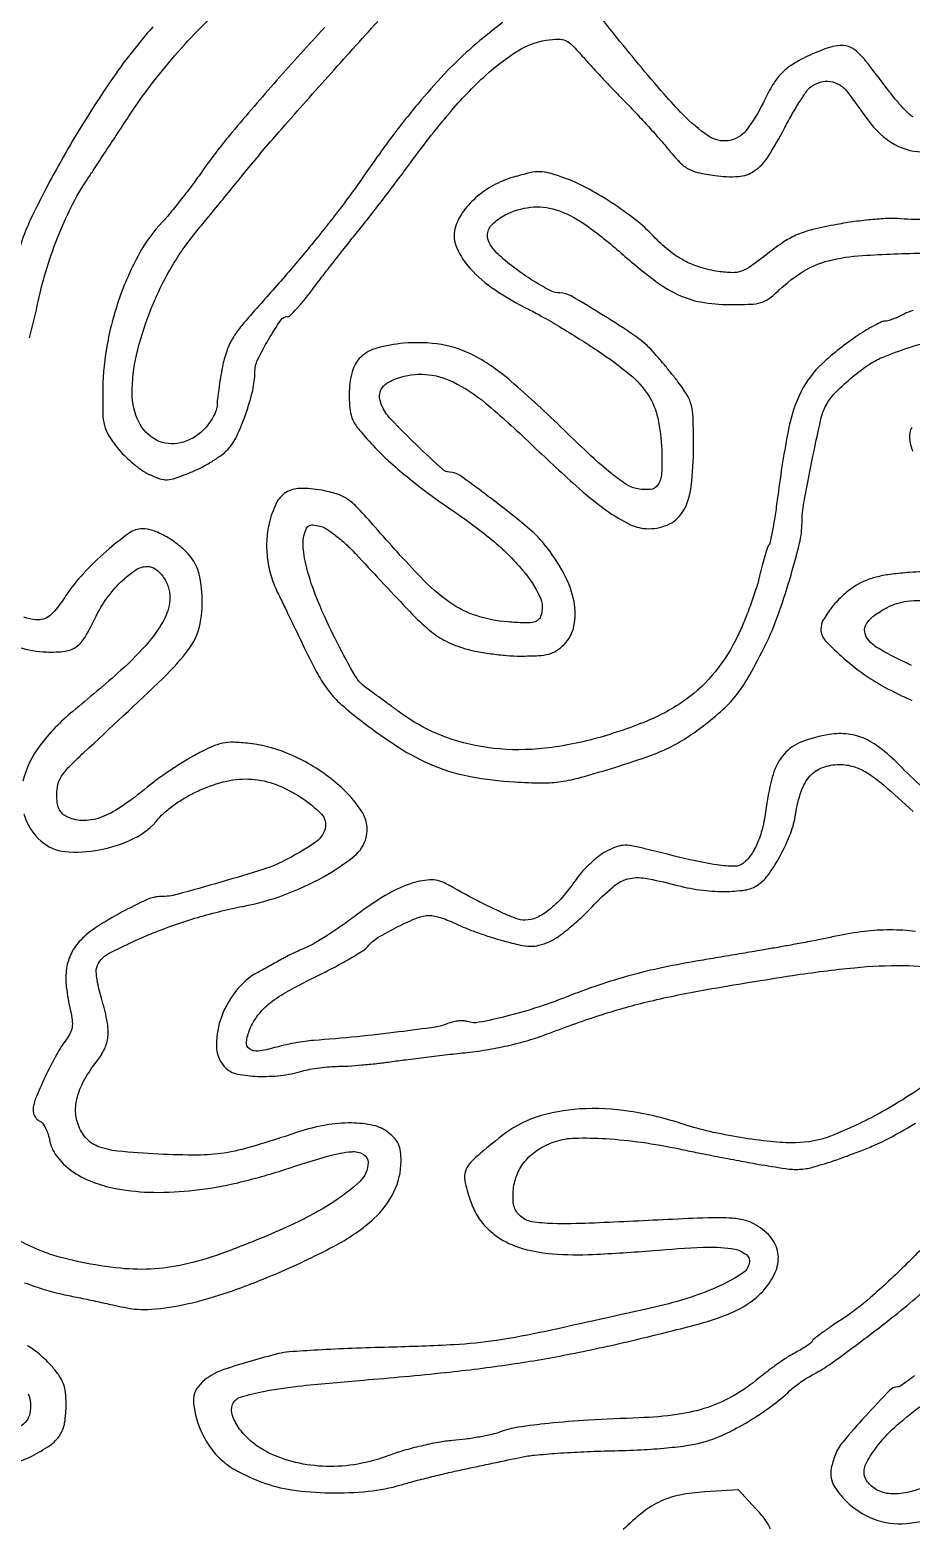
# Model space of a CAD drawing. Extents: x 0 to 2791, y 427 to 2463.
# Drawn here: x 2114.3 to 2301.1, y 1462.9 to 1779.8 of the extents above; entities that cross this region are included whole.
import ezdxf

# ---------------------------------------------------------------- set-up
doc = ezdxf.new("R2010")
doc.units = 0

msp = doc.modelspace()

# ---------------------------------------------------------------- linework, layer by layer
for points in [[(2114.203911, 1714.480244, 0.0202), (2115.876166, 1721.304763, -0.022743), (2117.680101, 1728.508033, -0.021379), (2120.162494, 1735.67076, -0.022068), (2123.138958, 1742.326991, -0.030292), (2126.426338, 1748, 0.000784), (2127.722704, 1749.960699, 0.000163), (2129.993512, 1753.409375, 0.000171), (2132.627104, 1757.414833, 0.000161), (2135.309217, 1761.5, -0.034079), (2144.985466, 1774.260896, -0.028401), (2156.880485, 1786.437657, -0.027901)], [(2214.509519, 1781.382951, 0.012643), (2208.163224, 1776.163983, 0.023207), (2202.876183, 1771.139715, 0.015492), (2197.283876, 1764.934456, 0.014021), (2191.479693, 1757.67514, 0.010807), (2185.548523, 1749.451079, -0.010411), (2180.853733, 1742.930483, -0.008328), (2175.535794, 1736.099542, -0.00771), (2169.561304, 1728.913149, -0.006093), (2162.885995, 1721.320287, 0.010277), (2159.255984, 1717.120962, 0.038664), (2157.249296, 1714.279989, 0.05253), (2156.027692, 1711.635304, 0.032401), (2155.135995, 1708.322974, 0.007316), (2154.701129, 1705.980585, 0.007256), (2154.333699, 1703.620066, 0.007148), (2154.071902, 1701.546838, 0.027836), (2154, 1700.256295, -0.089231), (2153.796331, 1699.124129, -0.036365), (2153.143588, 1697.695873, -0.03444), (2152.198296, 1696.221821, -0.036596), (2151.076923, 1694.923077, -0.138553), (2146.201763, 1692.195819, -0.179386), (2141.153761, 1692.806048, -0.162653), (2137.375764, 1696.678777, -0.113112), (2136, 1702.682381, -0.056533), (2136.924942, 1710.836757, -0.036634), (2139.725296, 1719.917606, -0.035645), (2143.960538, 1728.829922, -0.042615), (2149.208592, 1736.5, 0.000023), (2151.527738, 1739.337624, 0.000011), (2154.491539, 1742.964538, 0.000011), (2157.577193, 1746.740915, 0.000016), (2160.306382, 1750.081404, -0.008523), (2167.071421, 1758.080038, -0.002643), (2177.512377, 1769.880095, -0.001777), (2188.051356, 1781.580906, -0.023917)], [(2301.537274, 1761.347323, -0.103041), (2300.781431, 1761.833679, -0.01199), (2299.37428, 1763.285735, -0.013995), (2297.7726, 1765.120305, -0.011012), (2296.138862, 1767.192142, 0.005588), (2291.474535, 1773.241054, 0.055098), (2289.221132, 1775.527447, 0.132453), (2287.308374, 1776.379811, 0.088537), (2284.898635, 1776.329727, 0.033782), (2283.361188, 1775.9126, 0.013806), (2281.334436, 1775.149533, 0.013587), (2279.194734, 1774.20715, 0.016907), (2277.262892, 1773.211587, 0.035128), (2274.8707, 1771.644686, 0.055357), (2273.094521, 1769.954094, 0.046215), (2271.527927, 1767.69882, 0.017283), (2269.746231, 1764.278086, -0.054173), (2266.137458, 1758.442794, -0.19368), (2262.416241, 1756.282088, -0.187766), (2258.154404, 1757.269926, -0.050613), (2252.749819, 1761.82319, -0.013688), (2248.779495, 1766.152518, -0.004916), (2243.358089, 1772.524568, -0.004861), (2238.092556, 1778.964392, -0.014937), (2234.703315, 1783.461624, 0.055045)], [(2140.383176, 1780.42601, 0.030788), (2131.487114, 1769.007969, 0.018747), (2122.358395, 1754.538771, 0.018274), (2114.763805, 1740.259213, 0.056942), (2111.152082, 1730, 0.00012)], [(2176.765955, 1780.283784, 0.006279), (2166.605622, 1769.031887, 0.006003), (2157.141731, 1758.019083, 0.020375), (2151.357617, 1750.522317, -0.006067), (2148.960901, 1747.225057, -0.005532), (2146.410962, 1743.882843, -0.00554), (2144.066017, 1740.946488, -0.017838), (2142.416468, 1739.068136, 0.063323), (2137.479171, 1732.294051, 0.040042), (2133.457393, 1723.367636, 0.038564), (2130.751181, 1713.441996, 0.043877), (2129.753979, 1703.640541, 0.008375), (2129.769872, 1698.440632, 0.055506), (2130.107728, 1695.870476, 0.079974), (2130.96481, 1693.85011, 0.027265), (2132.809537, 1691.240479, 0.028903), (2134.285818, 1689.583004, 0.021065), (2136.102886, 1687.91303, 0.021401), (2137.966596, 1686.471605, 0.043142), (2139.568674, 1685.534436, 0.026224), (2141.858554, 1684.591482, 0.097424), (2143.395478, 1684.368687, 0.073148), (2145.12163, 1684.711972, 0.010803), (2148.454571, 1685.981562, 0.023215), (2150.666979, 1687.00152, 0.018957), (2152.9341, 1688.2885, 0.019363), (2154.932182, 1689.634853, 0.046682), (2156.265253, 1690.815791, 0.079268), (2158.161363, 1693.621297, 0.024904), (2160.076696, 1698.329887, 0.025523), (2161.542557, 1703.323993, 0.058683), (2162, 1707.208127, -0.112428), (2162.588612, 1709.792768, -0.021121), (2164.886295, 1714.099786, -0.016062), (2167.505969, 1718.237437, -0.248496), (2168.945581, 1719, 0.199332), (2169.512801, 1719.235487, 0.010431), (2170.90246, 1720.689063, 0.015157), (2172.504947, 1722.546859, 0.010324), (2174.217605, 1724.75, -0.003803), (2176.216885, 1727.392258, -0.002068), (2178.710796, 1730.609019, -0.00206), (2181.274345, 1733.859812, -0.003265), (2183.5, 1736.621127, 0.005223), (2185.849633, 1739.559733, 0.002454), (2188.828956, 1743.405467, 0.002431), (2191.911681, 1747.465989, 0.003416), (2194.61985, 1751.121127, -0.01665), (2203.307437, 1762.22003, -0.034187), (2210.955869, 1770.17472, -0.044581), (2217.761699, 1775.322528, -0.100311), (2223.794734, 1777.583167, -0.029465), (2226.353574, 1777.839007, -0.119534), (2227.878196, 1777.534393, -0.091524), (2229.301758, 1776.523081, -0.013358), (2231.713652, 1773.902024, 0.006015), (2233.5202, 1771.880006, 0.002987), (2235.85651, 1769.357938, 0.002964), (2238.309441, 1766.772403, 0.004347), (2240.5, 1764.530028, -0.006789), (2242.706545, 1762.249111, -0.004342), (2245.210752, 1759.542446, -0.004362), (2247.618802, 1756.847065, -0.008123), (2249.515327, 1754.614468, 0.017367), (2252.038834, 1751.752721, 0.073553), (2253.829735, 1750.343897, 0.07604), (2255.922685, 1749.537118, 0.019329), (2259.515327, 1748.892709, 0.050611), (2264.527261, 1748.703699, 0.135194), (2267.87805, 1749.85967, 0.101012), (2270.73711, 1752.817049, 0.02134), (2274.350488, 1759.06288, -0.009709), (2275.94562, 1761.974272, -0.011841), (2277.554439, 1764.632062, -0.010425), (2278.998302, 1766.793859, -0.077834), (2279.850488, 1767.681433, -0.091109), (2281.874227, 1768.706029, -0.108259), (2284.006092, 1768.85823, -0.107847), (2286.01246, 1768.104704, -0.089838), (2287.67742, 1766.543262, -0.001322), (2288.551875, 1765.35801, -0.000587), (2289.698992, 1763.7907, -0.000581), (2290.909572, 1762.128543, -0.000786), (2292, 1760.622724, 0.106036), (2297.68563, 1755.489951, 0.149881), (2304.291538, 1753.974473, 0.116307)], [(2304.904186, 1739.608098, -0.035753), (2298.900533, 1739.743611, 0.03486), (2296.536592, 1739.801189, 0.011237), (2293.037627, 1739.563547, 0.011146), (2289.145525, 1739.123522, 0.012272), (2285.400533, 1738.521416, 0.012199), (2280.283476, 1737.43956, 0.041241), (2277.038087, 1736.381386, 0.047039), (2274.237311, 1734.881619, 0.019578), (2270.755427, 1732.370608, -0.010257), (2267.13516, 1729.655824, -0.068713), (2265.150879, 1728.60836, -0.09481), (2263.231484, 1728.299718, -0.028106), (2260.255427, 1728.555742, -0.040458), (2256.371322, 1729.436078, -0.048603), (2252.923605, 1730.89735, -0.046488), (2249.70404, 1733.05734, -0.032488), (2246.5, 1736.034953, 0.037556), (2242.672741, 1739.520204, 0.021307), (2237.573411, 1743.168195, 0.021316), (2232.193381, 1746.362095, 0.038276), (2227.5, 1748.438934, 0.016996), (2224.395609, 1749.42002, 0.065543), (2222.397864, 1749.704012, 0.060459), (2220.315817, 1749.473092, 0.013061), (2216.805441, 1748.549216, 0.054781), (2212.542515, 1746.782352, 0.055698), (2208.790902, 1744.139833, 0.059823), (2205.962276, 1740.955818, 0.090484), (2204.433073, 1737.589364, 0.168305), (2204.786835, 1733.560378, 0.080009), (2207.679959, 1729.151657, 0.059531), (2212.847277, 1724.697088, 0.03383), (2220, 1720.555024, -0.015364), (2222.733857, 1719.103857, -0.005386), (2226.572507, 1716.857351, -0.005342), (2230.744271, 1714.294189, -0.006225), (2234.651089, 1711.767504, -0.025052), (2241.550286, 1706.666902, -0.0779), (2245.389592, 1702.364641, -0.091145), (2247.400572, 1697.490719, -0.042807), (2248.24663, 1690.701054, -0.021348), (2248.225238, 1685.702675, -0.134999), (2247.443355, 1683.305962, -0.23104), (2245.786495, 1682.328573, -0.073581), (2242.848837, 1682.528778, -0.093471), (2240.663312, 1683.456268, -0.023341), (2237.525404, 1685.765465, -0.01716), (2233.335442, 1689.406448, -0.005846), (2227.5, 1694.968523, 0.014204), (2216.291091, 1705.30035, 0.055378), (2208.551586, 1710.659726, 0.083371), (2201.573333, 1713.039471, 0.063939), (2193.508575, 1713.31857, 0.042561), (2187.886723, 1712.306116, 0.12324), (2184.458656, 1710.395355, 0.141613), (2182.608984, 1707.279331, 0.063672), (2182, 1702.516531, 0.026121), (2182.175799, 1699.153787, 0.087091), (2182.780759, 1697.035663, 0.063992), (2184.165944, 1694.920301, 0.009834), (2187.513998, 1691.158224, 0.024427), (2190.328267, 1688.401592, 0.010323), (2194.355357, 1684.971134, 0.010185), (2198.81561, 1681.476868, 0.013103), (2203.060671, 1678.459222, -0.023375), (2212.270949, 1671.623002, -0.045935), (2218.770472, 1665.230953, -0.062551), (2222.403864, 1659.648645, -0.207519), (2222.587326, 1655.366973, -0.152021), (2221.953187, 1654.563483, -0.109972), (2220.887826, 1654.135665, -0.051369), (2219.063024, 1654.025772, -0.0094), (2215.684293, 1654.233144, -0.057747), (2208.90224, 1655.575941, -0.077351), (2203.306961, 1658.384628, -0.048102), (2197.107841, 1663.77524, -0.010257), (2187.48272, 1674.350356, 0.009659), (2183.830659, 1678.372521, 0.052585), (2181.600851, 1680.285999, 0.074964), (2179.386766, 1681.367775, 0.03169), (2176.166705, 1682.160789, 0.047054), (2171.573187, 1682.547879, 0.138629), (2168.559784, 1681.663488, 0.143158), (2166.512988, 1679.355257, 0.051447), (2165.040873, 1675.170378, 0.047912), (2164.517259, 1671.446571, 0.043128), (2164.681828, 1667.554427, 0.042681), (2165.516971, 1663.707418, 0.044618), (2166.985265, 1660.117644, -0.005907), (2167.521477, 1659.050493, -0.000439), (2168.947995, 1656.119328, -0.000609), (2170.642184, 1652.619534, -0.000462), (2172.491679, 1648.777942, 0.010378), (2175.332236, 1643.165372, 0.038782), (2177.454144, 1639.831478, 0.04603), (2179.876189, 1637.159225, 0.019106), (2183.593515, 1634.00092, 0.022792), (2192.435061, 1627.682334, 0.046577), (2199.984105, 1623.734692, 0.050611), (2207.712699, 1621.448546, 0.032189), (2217.033178, 1620.304709, 0.012246), (2222.961325, 1620.107425, 0.038681), (2226.923876, 1620.379468, 0.032159), (2231.163302, 1621.283798, 0.006538), (2238.533178, 1623.463311, 0.009114), (2244.975408, 1625.589919, 0.024996), (2249.410111, 1627.39756, 0.03105), (2253.065838, 1629.390484, 0.022488), (2256.878708, 1632.033642, 0.02155), (2261.233425, 1635.658772, 0.044479), (2264.233145, 1638.913933, 0.037596), (2266.904305, 1642.986302, 0.011563), (2270.314033, 1649.5, 0.028874), (2272.817752, 1655.398981, 0.013627), (2275.392588, 1663.263354, 0.012205), (2277.465504, 1670.909415, 0.060156), (2278, 1675.335887, -0.044918), (2278.374477, 1679.495925, -0.005758), (2280.078496, 1688.305575, -0.004616), (2281.991689, 1697.202452, -0.06769), (2283.107129, 1700.200173, -0.06951), (2284.956737, 1702.735932, -0.024264), (2288.25906, 1705.832709, -0.024637), (2291.918528, 1708.646577, -0.055087), (2295, 1710.31474, -0.015608), (2300.720841, 1712.434863, -0.04252), (2304.913426, 1713.455091, -0.042103)], [(2301.563783, 1720.247815, 0.064214), (2299.635693, 1719.52181, -0.01585), (2298.450026, 1718.939273, -0.016965), (2297.256091, 1718.447032, -0.016756), (2296.205798, 1718.094756, -0.072654), (2295.557138, 1718, 0.108546), (2294.850212, 1717.844702, 0.012869), (2293.400775, 1717.129774, 0.014889), (2291.703373, 1716.171961, 0.011702), (2289.921445, 1715.037528, 0.038963), (2282.238168, 1708.972788, 0.090299), (2277.840568, 1703.122621, 0.068718), (2275.125973, 1695.125975, 0.01574), (2272.867183, 1681, -0.005465), (2272.35157, 1677.287792, -0.007738), (2271.805549, 1673.996875, -0.00478), (2271.279683, 1671.254488, -0.102565), (2270.957635, 1670.5, 0.071914), (2270.622238, 1669.830242, 0.007804), (2270.101975, 1668.178125, 0.00944), (2269.547513, 1666.179284, 0.007482), (2269.021718, 1664, -0.022252), (2268.308903, 1661.386607, -0.009901), (2267.149743, 1658.008785, -0.009778), (2265.779818, 1654.476087, -0.013039), (2264.39059, 1651.327777, -0.059088), (2259.595475, 1643.674017, -0.068109), (2253.338607, 1637.761995, -0.058822), (2244.958414, 1633.145163, -0.031148), (2233.696641, 1629.365998, -0.043487), (2222.055172, 1627.312828, -0.056742), (2211.251358, 1627.590638, -0.060973), (2201.420327, 1630.215023, -0.063469), (2192.656596, 1635.110533, 0.000955), (2190.72591, 1636.530945, 0.000857), (2188.719407, 1637.995956, 0.000859), (2186.9145, 1639.3043, 0.002704), (2185.697147, 1640.173573, -0.107871), (2183.278456, 1642.816169, -0.013193), (2179.495531, 1649.742515, -0.016718), (2175.884128, 1657.412074, -0.027795), (2173.427812, 1664.118927, -0.019517), (2172.780313, 1666.588052, -0.023801), (2172.376548, 1668.942441, -0.026093), (2172.232957, 1670.988146, -0.066048), (2172.402214, 1672.466413, -0.03389), (2172.879041, 1673.936434, -0.160365), (2173.441669, 1674.605175, -0.162312), (2174.28736, 1674.804546, -0.034942), (2175.793519, 1674.561251, -0.086317), (2177.147338, 1673.985331, -0.021266), (2179.125588, 1672.582142, -0.021134), (2181.285979, 1670.756059, -0.019743), (2183.336144, 1668.713765, 0.002059), (2194.210953, 1657.086239, 0.023448), (2198.733059, 1652.720297, 0.057243), (2202.093784, 1650.38848, 0.048402), (2206.087892, 1648.720977, 0.026017), (2208.709676, 1648.060614, 0.013915), (2212.004687, 1647.505537, 0.013819), (2215.408012, 1647.12473, 0.020951), (2218.383347, 1647, 0.012066), (2222.152043, 1647.090963, 0.053424), (2224.3407, 1647.432969, 0.080155), (2225.949959, 1648.154949, 0.050971), (2227.545455, 1649.454545, 0.147805), (2229.655624, 1653.392547, 0.098429), (2229.666978, 1658.548933, 0.075902), (2227.52483, 1664.499688, 0.046688), (2223.371068, 1670.698653, 0.048524), (2219.766988, 1674.33721, 0.010587), (2212.854122, 1679.836638, 0.005905), (2205.551535, 1685.262718, 0.158102), (2203.278158, 1686, -0.189515), (2201.749204, 1686.601109, -0.004663), (2196.174011, 1691.884175, -0.008194), (2190.961571, 1697.084298, -0.075374), (2189.111283, 1699.677558, -0.082006), (2188.46179, 1701.736158, -0.152305), (2188.738703, 1703.448638, -0.135154), (2189.984339, 1704.836953, -0.058919), (2192.229398, 1705.930124, -0.101599), (2198.151766, 1706.722024, -0.097204), (2204.009406, 1705.142562, -0.060385), (2210.899299, 1700.650161, -0.016817), (2220.5, 1692.022772, 0.007884), (2230.022814, 1683.15286, 0.027388), (2236.565629, 1677.868588, 0.043154), (2241.504796, 1674.918849, 0.113512), (2245.5, 1674, 0.114647), (2249.933451, 1675.030099, 0.154671), (2252.889595, 1677.859541, 0.097033), (2254.525659, 1683.021611, 0.028374), (2255, 1691.373744, 0.006875), (2254.917811, 1697.350462, 0.052004), (2254.548498, 1700.14454, 0.078615), (2253.650069, 1702.316375, 0.025938), (2251.69123, 1705.173404, 0.006148), (2250.245684, 1707.016213, 0.004849), (2248.6373, 1708.976265, 0.004904), (2247.10773, 1710.767842, 0.012094), (2245.94123, 1712.043668, 0.051896), (2242.534316, 1714.926376, 0.010734), (2235.943177, 1719.217218, 0.006895), (2229.068249, 1723.355292, 0.13278), (2226.683319, 1724, -0.117204), (2224.765138, 1724.455899, -0.020127), (2221.470228, 1726.285697, -0.021527), (2217.79515, 1728.747591, -0.020343), (2214.272956, 1731.560831, -0.063812), (2211.959507, 1734.152675, -0.17448), (2211.347391, 1736.493476, -0.182422), (2212.374597, 1738.616768, -0.070638), (2215.080818, 1740.541793, -0.091389), (2220.465184, 1742.177788, -0.105815), (2225.78964, 1741.653559, -0.075747), (2231.739173, 1738.704453, -0.027081), (2239.210296, 1732.839418, 0.015516), (2246.433382, 1726.894169, 0.052323), (2251.63107, 1723.685364, 0.068602), (2256.584456, 1722.090237, 0.042304), (2262.691795, 1721.539114, 0.010617), (2267.050784, 1721.607966, 0.062572), (2269.30189, 1721.975888, 0.087224), (2271.047621, 1722.842978, 0.03101), (2273.191795, 1724.638047, -0.051068), (2278.341412, 1728.609662, -0.076878), (2283.550595, 1730.821023, -0.047394), (2290.841389, 1731.94744, -0.009179), (2304.17696, 1732.483983, 0.006482)], [(2301.254446, 1695.485969, 0.144174), (2300.786769, 1693.212091, 0.078016), (2301.469421, 1690.413384, 0.06753)], [(2113.16906, 1514.120805, 0.017235), (2117.590139, 1512.605963, 0.023446), (2121.676039, 1511.568078, -0.001065), (2125.016198, 1510.877067, -0.000872), (2128.583401, 1510.124661, -0.000881), (2131.860927, 1509.421345, -0.002327), (2134.203623, 1508.902887, 0.075409), (2140.065369, 1508.480583, 0.03534), (2147.604238, 1509.614293, 0.029201), (2156.600158, 1512.184564, 0.017309), (2167, 1516.233852, 0.021105), (2179.457014, 1522.222412, 0.061992), (2187.219948, 1527.696153, 0.094558), (2191.494918, 1533.387036, 0.114423), (2193, 1539.87776, 0.031477), (2192.86944, 1541.949581, 0.071345), (2192.454089, 1543.460251, 0.078518), (2191.661399, 1544.70385, 0.045052), (2190.365141, 1545.92742, 0.112803), (2187.115144, 1547.464849, 0.052389), (2182.451407, 1547.99185, 0.045815), (2176.98044, 1547.532711, 0.036817), (2171.253982, 1546.077254, -0.007912), (2161.481295, 1542.98264, -0.033484), (2155.497342, 1541.61997, -0.038941), (2149.822689, 1541.170075, -0.013351), (2141.572816, 1541.379888, -0.011643), (2132.957226, 1542.030841, -0.069082), (2128.576589, 1543.087285, -0.132639), (2126.036018, 1544.972253, -0.093244), (2124.374987, 1548.141249, -0.086912), (2124.01102, 1551.074774, -0.067176), (2124.601802, 1554.247483, -0.055306), (2126.174012, 1557.686961, -0.03233), (2128.75, 1561.42107, 0.067465), (2130.257664, 1563.971999, 0.085953), (2130.873281, 1566.630141, 0.064751), (2130.633944, 1569.89298, 0.023), (2129.480928, 1574.436335, -0.016585), (2128.944465, 1576.44199, -0.019114), (2128.570581, 1578.386432, -0.01853), (2128.379792, 1580.042735, -0.096538), (2128.484638, 1580.951599, -0.198122), (2130.965188, 1583.905531, -0.021234), (2139.233013, 1587.784196, -0.0254), (2149.246706, 1591.387314, -0.025976), (2159.5, 1593.92544, 0.040538), (2168.226306, 1596.357014, 0.039343), (2176.537941, 1600.18332, 0.040855), (2183.041169, 1604.554021, 0.164327), (2185.5956, 1608.52488, 0.216007), (2184.557529, 1614.243383, 0.072143), (2178.628856, 1620.619035, 0.063869), (2170.01706, 1625.900263, 0.07609), (2160.84395, 1628.445491, 0.020301), (2157.484061, 1628.70868, 0.060513), (2155.18836, 1628.516997, 0.055995), (2152.909338, 1627.771719, 0.015567), (2149.534665, 1626.1037, 0.015427), (2147.029427, 1624.665835, 0.00946), (2144.16417, 1622.826015, 0.009481), (2141.394558, 1620.895671, 0.016652), (2139.190715, 1619.18189, -0.024556), (2133.626521, 1614.994387, -0.063551), (2129.155133, 1612.728042, -0.092621), (2125.362157, 1612.125778, -0.116561), (2121.934259, 1613.035184, -0.086995), (2121.060063, 1613.72061, -0.083877), (2120.45789, 1614.670647, -0.066701), (2120.110921, 1615.95238, -0.032802), (2120, 1617.641306, -0.061111), (2120.259747, 1619.758567, -0.082603), (2121.025369, 1621.525068, -0.051439), (2122.606163, 1623.493583, -0.01109), (2125.75, 1626.537419, 0.003457), (2142.481571, 1642.249108, 0.044138), (2148.164392, 1648.706392, 0.111767), (2150.426758, 1653.899407, 0.067851), (2150.781626, 1660.619755, 0.022658), (2150.438732, 1663.283002, 0.042818), (2149.884717, 1665.37454, 0.05069), (2149.064255, 1667.091334, 0.051116), (2147.91709, 1668.602704, 0.039609), (2145.598646, 1670.720608, 0.039085), (2142.965305, 1672.456897, 0.041901), (2140.360201, 1673.623506, 0.084521), (2138.148902, 1674, 0.159369), (2135.357785, 1673.087179, 0.02167), (2130.497526, 1669.192957, 0.02578), (2125.603457, 1664.443744, 0.039477), (2121.934822, 1659.8127, -0.013338), (2119.913664, 1656.967878, -0.061979), (2118.516588, 1655.52188, -0.104978), (2117.194875, 1654.851137, -0.083325), (2115.59722, 1654.700258, -0.074424), (2113.041283, 1655.273644, -0.103827)], [(2111.922916, 1648.893633, 0.068138), (2117.866779, 1647.864482, 0.038764), (2121.758042, 1648.028442, 0.127384), (2124.133333, 1648.957945, 0.104389), (2126.021479, 1651.040966, 0.021537), (2128.344676, 1655.446541, -0.047125), (2130.601596, 1659.242703, -0.042136), (2133.607161, 1662.705787, -0.044036), (2136.718738, 1665.241472, -0.150051), (2139.189403, 1666, -0.153477), (2140.890809, 1665.465148, -0.082881), (2142.47564, 1663.91437, -0.074945), (2143.607842, 1661.74631, -0.083546), (2143.994877, 1659.421259, -0.120999), (2142.904555, 1655.015117, -0.055595), (2139.570214, 1650.083175, -0.034481), (2133.534494, 1643.914379, -0.010026), (2123.420253, 1635.268022, 0.05837), (2116.396535, 1627.9799, 0.103171), (2112.817806, 1620.470047, 0.134026)], [(2306.339341, 1664.83762, 0.023968), (2300.805348, 1664.724112, 0.014337), (2297.034967, 1664.356828, 0.027346), (2294.040479, 1663.810509, 0.033594), (2291.599998, 1663.04943, 0.046061), (2289.541554, 1662.025682, 0.045333), (2286.800374, 1659.966898, 0.039379), (2284.331381, 1657.355099, 0.040832), (2282.539054, 1654.718113, 0.129554), (2282, 1652.672607, 0.190359), (2282.935854, 1650.303545, 0.025449), (2286.874722, 1646.503375, 0.029018), (2291.827781, 1642.6706, 0.03417), (2296.936961, 1639.661665, 0.010298), (2301.316716, 1637.581923, 0.019749)], [(2301.194996, 1645.013728, -0.012613), (2294.631564, 1648.356026, -0.095752), (2291.960003, 1650.548193, -0.150259), (2291.2856, 1652.168375, -0.162056), (2291.666838, 1653.832792, -0.099146), (2293.245134, 1655.547041, -0.035563), (2296.074888, 1657.312982, -0.093509), (2300.309859, 1658.624651, -0.048725), (2305.856448, 1658.716201, -0.045551)], [(2309.698637, 1614.474134, -0.050776), (2299.156326, 1623.36827, 0.029625), (2295.025453, 1627.163181, 0.063901), (2291.364492, 1629.438958, 0.078012), (2287.749582, 1630.450471, 0.067398), (2283.805324, 1630.381587, 0.054625), (2277.934741, 1628.812359, 0.122357), (2274.186765, 1626.171337, 0.10893), (2271.852187, 1621.861597, 0.038088), (2270.420718, 1614.917838, -0.024895), (2269.700099, 1610.887864, -0.040372), (2268.647685, 1607.573069, -0.048305), (2267.272243, 1604.960881, -0.074356), (2265.572568, 1603.060226, -0.17987), (2263.725499, 1602.413513, -0.031897), (2260.009558, 1602.722336, -0.020614), (2254.245566, 1603.818395, -0.004802), (2244.673209, 1606.148129, 0.017125), (2241.85842, 1606.760146, 0.065115), (2240.065532, 1606.849511, 0.075447), (2238.447473, 1606.469198, 0.028142), (2236.327413, 1605.476989, 0.044502), (2234.77109, 1604.450772, 0.022219), (2232.990219, 1602.900379, 0.021864), (2231.27598, 1601.11946, 0.029999), (2229.908335, 1599.36677, -0.028435), (2227.155347, 1595.815876, -0.046271), (2224.397593, 1593.184403, -0.057056), (2221.751437, 1591.541921, -0.110829), (2219.336625, 1591, -0.090261), (2217.308295, 1591.369167, -0.017717), (2213.874558, 1592.802749, -0.013878), (2209.128676, 1595.146318, -0.004823), (2202.418152, 1598.778233, 0.142631), (2199.104349, 1599.527537, 0.068992), (2194.80444, 1598.66154, 0.051463), (2189.660301, 1596.243912, 0.026679), (2183.776646, 1592.257238, -0.009041), (2180.73401, 1590.035144, -0.009009), (2177.60939, 1587.921762, -0.008889), (2174.814983, 1586.17412, -0.034639), (2173, 1585.247908, 0.004895), (2171.550001, 1584.61354, 0.00465), (2170.0875, 1583.940155, 0.004619), (2168.805401, 1583.320776, 0.016354), (2168, 1582.889137, -0.00404), (2167.184089, 1582.425653, -0.001), (2165.838939, 1581.679367, -0.001023), (2164.295443, 1580.831188, -0.001025), (2162.749579, 1579.989934, 0.104303), (2157.907795, 1575.877021, 0.084532), (2154.693231, 1569.851732, 0.095988), (2153.901433, 1563.797366, 0.195922), (2155.943764, 1559.550893, 0.137822), (2158.355625, 1558.350994, 0.038029), (2162.604732, 1557.874363, 0.037264), (2167.454095, 1558.062657, 0.042858), (2171.993398, 1558.977931, -0.025076), (2173.635333, 1559.370159, -0.013229), (2175.705536, 1559.699767, -0.013131), (2177.847567, 1559.925889, -0.019731), (2179.724839, 1560, 0.015688), (2181.818258, 1560.065701, 0.00611), (2184.706221, 1560.282614, 0.006041), (2187.829508, 1560.593689, 0.00746), (2190.731441, 1560.96209, -0.003417), (2193.993903, 1561.403093, -0.001518), (2198.302361, 1561.942242, -0.001502), (2202.867824, 1562.485568, -0.002029), (2207, 1562.94776, 0.01527), (2211.5871, 1563.584216, 0.015392), (2216.1145, 1564.498146, 0.015777), (2220.459751, 1565.661167, 0.018431), (2224.5, 1567.044751, -0.013632), (2235.677777, 1570.99283, -0.019829), (2245.746175, 1573.807702, -0.015257), (2257.776903, 1576.277138, -0.004735), (2276, 1579.264097, -0.013852), (2289.09875, 1580.913922, -0.027133), (2299.599195, 1581.36927, -0.034297), (2307.827879, 1580.713847, -0.07851)], [(2302.075635, 1588.600652, 0.030667), (2296.673396, 1588.927419, 0.030397), (2291.234701, 1588.591549, 0.021496), (2285.197405, 1587.583542, -0.002932), (2282.19689, 1586.96731, -0.001877), (2278.704863, 1586.285065, -0.001885), (2275.278717, 1585.642414, -0.003524), (2272.5, 1585.152261, -0.000036), (2269.510811, 1584.6469, -0.000014), (2265.325, 1583.939663, -0.000013), (2260.768291, 1583.170012, -0.000016), (2256.5, 1582.449338, 0.010047), (2248.5303, 1580.938683, 0.014565), (2241.567454, 1579.260194, 0.015183), (2234.939533, 1577.23864, 0.012487), (2227.994599, 1574.69268, -0.015857), (2221.528157, 1572.371443, -0.017328), (2215.114689, 1570.539187, -0.014575), (2209.569868, 1569.331376, -0.123792), (2207.045509, 1569.485556, 0.068489), (2206.180166, 1569.634603, 0.03429), (2205.068485, 1569.595955, 0.033256), (2203.903645, 1569.396252, 0.041834), (2202.864909, 1569.052141, -0.065511), (2200.27784, 1568.328665, -0.00425), (2192.528756, 1567.289149, -0.006447), (2183.626072, 1566.288245, -0.00603), (2174.5, 1565.492238, 0.017439), (2172.65799, 1565.289134, 0.009443), (2170.408204, 1564.917799, 0.009396), (2168.129543, 1564.452914, 0.014635), (2166.187502, 1563.958449, -0.036199), (2162.685282, 1563.225825, -0.195186), (2160.838714, 1563.700628, -0.273177), (2160.216391, 1565.171511, -0.064995), (2160.936041, 1567.845588, -0.065985), (2162.694708, 1570.88552, -0.062172), (2165.215924, 1573.431864, -0.04131), (2169.129527, 1576.016108, -0.012008), (2175.555713, 1579.337273, 0.00858), (2179.085848, 1581.13116, 0.010734), (2182.294789, 1582.920997, 0.009083), (2184.912167, 1584.520036, 0.078089), (2185.937186, 1585.423491, -0.082745), (2188.092587, 1587.288114, -0.020471), (2192.191639, 1589.565591, -0.019726), (2196.437411, 1591.49615, -0.097131), (2199.006594, 1592, -0.058359), (2200.052821, 1591.877469, -0.018786), (2201.560568, 1591.458984, -0.018451), (2203.217253, 1590.863231, -0.019669), (2204.789838, 1590.158244, 0.020963), (2206.643025, 1589.333216, 0.008505), (2209.229961, 1588.359719, 0.008398), (2212.051455, 1587.405518, 0.010579), (2214.695134, 1586.6219, 0.010753), (2218.311969, 1585.715692, 0.050047), (2220.4439, 1585.450004, 0.07022), (2222.227638, 1585.658279, 0.034847), (2224.389634, 1586.389439, 0.056402), (2226.112329, 1587.349573, 0.016264), (2228.536285, 1589.206368, 0.016139), (2231.15168, 1591.493197, 0.016543), (2233.591893, 1593.925784, -0.026304), (2237.934838, 1598.089404, -0.114185), (2241.071563, 1599.739758, -0.10794), (2244.706047, 1599.892159, -0.022276), (2251, 1598.5, 0.031032), (2256.291895, 1597.426252, 0.034475), (2261.492292, 1597.06571, 0.037104), (2265.929679, 1597.394134, 0.11626), (2268.68908, 1598.494776, 0.087767), (2271.005779, 1600.814719, 0.029767), (2273.508002, 1604.89506, 0.030214), (2275.594892, 1609.443374, 0.054678), (2276.648759, 1613.396813, -0.042177), (2277.824114, 1618.293607, -0.100206), (2279.675544, 1621.530052, -0.125465), (2282.34014, 1623.360074, -0.088274), (2285.93657, 1624, -0.071552), (2288.94229, 1623.567654, -0.070225), (2291.725231, 1622.304982, -0.03694), (2295.27629, 1619.661019, -0.006273), (2301.591454, 1614.050278, 0.023054)], [(2113.008023, 1613.523798, 0.138305), (2116.708766, 1607.733673, 0.159919), (2121.745815, 1605.544001, 0.070342), (2129.092058, 1605.893481, 0.067635), (2136.438061, 1608.352785, 0.110342), (2141.534351, 1612.456382, -0.048727), (2143.011024, 1613.977825, -0.023497), (2145.165637, 1615.636153, -0.02246), (2147.668176, 1617.219341, -0.024336), (2150.23791, 1618.52628, -0.048894), (2156.044241, 1620.477045, -0.074227), (2161.343518, 1620.892462, -0.075101), (2166.488125, 1619.742718, -0.051335), (2171.829656, 1617.013439, -0.058335), (2176.113435, 1613.467132, -0.263222), (2176.881314, 1610.434565, -0.181273), (2174.670952, 1607.373657, -0.028591), (2168.152601, 1603.558339, -0.04166), (2163.922248, 1601.823797, -0.005743), (2154.810939, 1599.061553, -0.00449), (2145.50567, 1596.447204, -0.066325), (2142.149198, 1596, 0.107185), (2139.152361, 1595.350099, 0.017128), (2133.751041, 1592.664842, 0.019731), (2128.427141, 1589.509079, 0.055594), (2125.082804, 1586.77349, 0.076645), (2123.098493, 1584.000593, 0.08144), (2122.093549, 1580.815331, 0.064209), (2122.034996, 1576.872829, 0.028705), (2122.918374, 1571.75076, -0.025838), (2123.272915, 1569.763107, -0.066452), (2123.26147, 1568.306712, -0.07894), (2122.877393, 1567.056773, -0.049227), (2122.069378, 1565.75076, 0.038362), (2119.987846, 1562.543925, 0.014521), (2117.567299, 1557.778886, 0.011271), (2115.45065, 1553.019088, 0.099297), (2115, 1550.772271, 0.070231), (2115.1047, 1550.03055, 0.063359), (2115.411751, 1549.31827, 0.066806), (2115.865705, 1548.741702, 0.101345), (2116.401704, 1548.399346, -0.139115), (2116.984417, 1547.962892, -0.042995), (2117.577602, 1547.028297, -0.03926), (2118.090822, 1545.818218, -0.034314), (2118.43641, 1544.487273, 0.113589), (2119.955314, 1541.008321, 0.076261), (2123.049923, 1537.942607, 0.064899), (2127.455145, 1535.542515, 0.047501), (2132.821442, 1534.032379, 0.041657), (2140.592255, 1533.283144, 0.031854), (2149.123911, 1533.717207, 0.028828), (2158.386757, 1535.327843, 0.021611), (2168.358133, 1538.119898, -0.00795), (2177.660526, 1541.000819, -0.050535), (2182.519151, 1541.902235, -0.153696), (2184.984853, 1541.344261, -0.266891), (2186, 1539.577923, -0.209006), (2184.248052, 1535.569865, -0.046452), (2178.17111, 1530.913608, -0.03538), (2168.741829, 1525.881316, -0.016097), (2155.793668, 1520.599536, -0.028319), (2147.863266, 1518.159404, -0.04341), (2140.764519, 1517.049381, -0.042685), (2133.494022, 1517.172779, -0.026267), (2125.030233, 1518.49364, -0.015201), (2120.315383, 1519.636125, -0.029869), (2116.663172, 1520.878353, -0.020485), (2112.399593, 1522.826188, -0.003931)], [(2305.351482, 1556.947786, -0.030624), (2294.527744, 1550.094941, -0.032047), (2284.282104, 1545.282429, -0.091774), (2276.59108, 1543.787175, -0.02841), (2271.393758, 1544.035891, -0.014745), (2264.953589, 1544.904802, -0.014688), (2258.445351, 1546.176546, -0.023648), (2253, 1547.681457, 0.04016), (2241.504568, 1550.453769, 0.054804), (2230.867586, 1550.952716, 0.062967), (2221.646901, 1549.194747, 0.090518), (2214.348561, 1545.257678, 0.006178), (2209.309817, 1541.119269, 0.052927), (2207.291528, 1539.01725, 0.12428), (2206.539637, 1537.296869, 0.09975), (2206.608744, 1535.271105, 0.028137), (2207.849117, 1531.102379, 0.054865), (2209.372008, 1527.990203, 0.062305), (2211.387054, 1525.54447, 0.048564), (2214.109795, 1523.43069, 0.075522), (2218.959634, 1521.309302, 0.046242), (2225.12554, 1520.256209, 0.03046), (2233.671817, 1520.120823, 0.009511), (2246.472326, 1520.942245, -0.008924), (2257.053977, 1521.633767, -0.044816), (2262.976877, 1521.383906, -0.114433), (2265.967897, 1520.259415, -0.301499), (2266.813128, 1518.247086, -0.20747), (2265.321158, 1516.052869, -0.031815), (2260.583861, 1513.459287, -0.031139), (2254.266191, 1510.972175, -0.022623), (2246.977537, 1508.974219, -0.001872), (2223.688334, 1503.801412, -0.016181), (2213.228697, 1501.871476, -0.024355), (2204.275959, 1500.960532, -0.007197), (2190.5, 1500.43256, 0.00369), (2182.584771, 1500.184781, 0.004813), (2175.346875, 1499.834917, 0.003612), (2169.295842, 1499.440138, 0.043813), (2167, 1499.069771, 0.017861), (2155.413897, 1495.697571, 0.12112), (2150.396582, 1492.551862, 0.225603), (2149.007847, 1488.443093, 0.079458), (2150.75, 1482.301914, 0.04985), (2152.788625, 1478.859116, 0.062314), (2155.341629, 1476.166048, 0.054163), (2158.768482, 1473.923803, 0.027264), (2163.5, 1471.829716, 0.055296), (2169.857029, 1470.195161, 0.03046), (2177.868183, 1469.550532, 0.030228), (2186.058697, 1469.8869, 0.04677), (2193, 1471.257546, -0.007759), (2195.637738, 1471.995826, -0.00359), (2199.0875, 1472.877467, -0.003555), (2202.726604, 1473.752296, -0.004936), (2206, 1474.480643, -0.000044), (2209.237487, 1475.167236, -0.000034), (2212.765625, 1475.914898, -0.000034), (2216.059876, 1476.612529, -0.000082), (2218.5, 1477.128688, -0.028325), (2221.293633, 1477.555644, -0.006192), (2226.14375, 1477.957368, -0.00643), (2231.773436, 1478.280834, -0.00613), (2237.5, 1478.465719, 0.007478), (2243.858898, 1478.688178, 0.011402), (2249.36717, 1479.089493, 0.013115), (2253.916573, 1479.646179, 0.03145), (2257.237569, 1480.357032, 0.042754), (2261.548267, 1481.975662, 0.023423), (2266.525987, 1484.640284, 0.023057), (2271.407079, 1487.869264, 0.031674), (2275.451801, 1491.233911, -0.024901), (2276.45066, 1492.087958, -0.012792), (2277.779592, 1493.061038, -0.012682), (2279.201846, 1493.995058, -0.01867), (2280.5, 1494.735549, 0.035824), (2284.169266, 1496.998677, 0.005266), (2291.202577, 1502.178835, 0.00637), (2298.325148, 1507.68492, 0.015842), (2303.352001, 1511.940606, 0.027035)], [(2307.320622, 1525.450658, -0.012), (2300.175129, 1518.086727, -0.01362), (2292.463941, 1510.914334, -0.036638), (2286.5, 1506.392443, 0.006006), (2284.176461, 1504.845102, 0.008665), (2282.162523, 1503.416912, 0.005118), (2280.510534, 1502.17558, 0.125773), (2280.159653, 1501.72896, -0.124021), (2279.856791, 1501.340712, -0.015682), (2278.991135, 1500.709311, -0.017624), (2277.894475, 1500.01629, -0.013806), (2276.659653, 1499.340552, 0.025102), (2275.133287, 1498.459912, 0.009495), (2273.090036, 1497.08448, 0.009377), (2270.920339, 1495.501767, 0.011298), (2268.944723, 1493.931505, -0.042221), (2263.592222, 1490.19231, -0.050985), (2258.005546, 1487.673939, -0.045738), (2251.543909, 1486.159559, -0.025634), (2243.5, 1485.453573, 0.005375), (2232.748453, 1484.947476, 0.010769), (2224.271216, 1484.273611, 0.012575), (2217.827268, 1483.457295, 0.050934), (2214, 1482.468056, -0.032278), (2212.20723, 1481.932714, -0.01156), (2209.593283, 1481.395954, -0.011414), (2206.691728, 1480.937868, -0.013254), (2203.913305, 1480.638735, 0.024267), (2200.893114, 1480.246133, 0.013218), (2197.230669, 1479.487587, 0.013144), (2193.53948, 1478.517706, 0.020307), (2190.413305, 1477.468379, -0.047835), (2183.838577, 1475.656893, -0.049783), (2177.128011, 1475.160958, -0.051383), (2170.652879, 1475.996908, -0.058406), (2164.774076, 1478.127839, -0.055795), (2161.430722, 1480.29876, -0.061808), (2158.777757, 1483.090243, -0.072649), (2157.251564, 1485.941538, -0.180116), (2157.27488, 1488.273942, -0.230908), (2158.973313, 1489.85787, -0.027875), (2164.083663, 1491.113499, -0.02056), (2172.108697, 1492.277825, -0.005452), (2185, 1493.468012, 0.0056), (2202.431594, 1495.082599, 0.010859), (2216.31183, 1496.830644, 0.012154), (2229.022056, 1499.029467, 0.009494), (2242.709777, 1502.012696, 0.005525), (2255.401256, 1505.18085, 0.029321), (2262.206076, 1507.392953, 0.053776), (2266.580544, 1509.672445, 0.065704), (2270.049258, 1512.708883, 0.084408), (2272.460379, 1516.622908, 0.137388), (2272.888373, 1520.475666, 0.141739), (2271.256321, 1523.906376, 0.092238), (2267.769715, 1526.619085, 0.066941), (2265.429666, 1527.456252, 0.040451), (2262.505307, 1527.835683, 0.021012), (2258.011772, 1527.86332, 0.003671), (2249.54936, 1527.497423, -0.002091), (2232.943973, 1526.726836, -0.016225), (2225.182188, 1526.651192, -0.034113), (2220.713689, 1527.058502, -0.145247), (2218.322548, 1528.206417, -0.067286), (2217.452136, 1529.239024, -0.077433), (2216.937165, 1530.419192, -0.061612), (2216.736324, 1531.911024, -0.026464), (2216.821151, 1533.921786, -0.077766), (2217.669765, 1537.241117, -0.078717), (2219.489729, 1540.127142, -0.07425), (2222.217529, 1542.437979, -0.059026), (2225.719081, 1544.072303, -0.074068), (2229.845925, 1544.784566, -0.020914), (2236.388198, 1544.661695, -0.020056), (2244.042943, 1543.888186, -0.017313), (2252, 1542.477714, 0.003233), (2255.525148, 1541.74993, 0.001628), (2259.981578, 1540.874967, 0.001617), (2264.593549, 1540.000515, 0.0024), (2268.639413, 1539.267024, 0.007141), (2274.516103, 1538.317052, 0.047274), (2277.48241, 1538.164135, 0.057088), (2280.195344, 1538.59367, 0.013087), (2284.639413, 1539.955004, 0.007538), (2287.559168, 1540.982904, 0.006111), (2290.659703, 1542.170523, 0.00618), (2293.491997, 1543.336009, 0.015893), (2295.5, 1544.267938, 0.025072), (2302.035675, 1547.97919, 0.010544)], [(2108.585287, 1475.254222, 0.069464), (2114.717473, 1477.356833, 0.031438), (2118.551881, 1479.61317, 0.098578), (2120.64339, 1481.729328, 0.10626), (2121.679456, 1484.390328, 0.039913), (2122, 1488.399462, 0.029689), (2121.856078, 1490.821161, 0.059277), (2121.405913, 1492.683783, 0.060065), (2120.535997, 1494.373104, 0.031263), (2119.084463, 1496.251021, 0.019733), (2117.796981, 1497.605635, 0.016873), (2116.339616, 1498.92993, 0.017204), (2114.931924, 1500.043918, 0.045563), (2113.834463, 1500.707723, 0.003982)], [(2301.875191, 1494.421382, -0.013634), (2300.225511, 1493.152939, -0.009964), (2298.81721, 1492.172223, -0.148162), (2298.24877, 1492, 0.203757), (2296.581359, 1491.291075, 0.006534), (2291.461364, 1485.835849, 0.010634), (2286.696859, 1480.396686, 0.083893), (2285.005777, 1477.515194, 0.039129), (2284.198782, 1474.761768, 0.099601), (2284.181505, 1472.689674, 0.098331), (2284.967836, 1470.75608, 0.037521), (2286.752346, 1468.443811, 0.106105), (2292.458157, 1464.309, 0.112882), (2299.229572, 1463.000697, 0.091648), (2307.015893, 1464.71524, 0.04937)], [(2113.974739, 1490.566441, -0.141211), (2114.315492, 1486.458235, -0.220216), (2112.255663, 1483.64096, -0.115392)], [(2304.160299, 1470.860382, -0.053024), (2299.784316, 1469.52536, -0.076144), (2296.311658, 1469.39276, -0.117083), (2293.495587, 1470.410934, -0.094263), (2291.692013, 1472.152851, -0.175466), (2291.161707, 1474.088388, -0.116664), (2291.939273, 1476.497108, -0.031284), (2294.25, 1479.823914, -0.045979), (2298.192498, 1483.959346, -0.02372), (2303.800778, 1488.40211, -0.019783)], [(2271.343897, 1461.844722, 0.06749), (2270.221164, 1463.834309, 0.025998), (2268.172634, 1466.263852), (2264.5, 1470.186424), (2257.373907, 1469.75135, 0.032491), (2252.114858, 1469.085516, 0.060786), (2248.038863, 1467.769429, 0.058633), (2244.304421, 1465.475324, 0.028223), (2240.090922, 1461.746575, 0.066591)]]:
    msp.add_lwpolyline(points, format="xyb")

doc.saveas('drawing.dxf')
